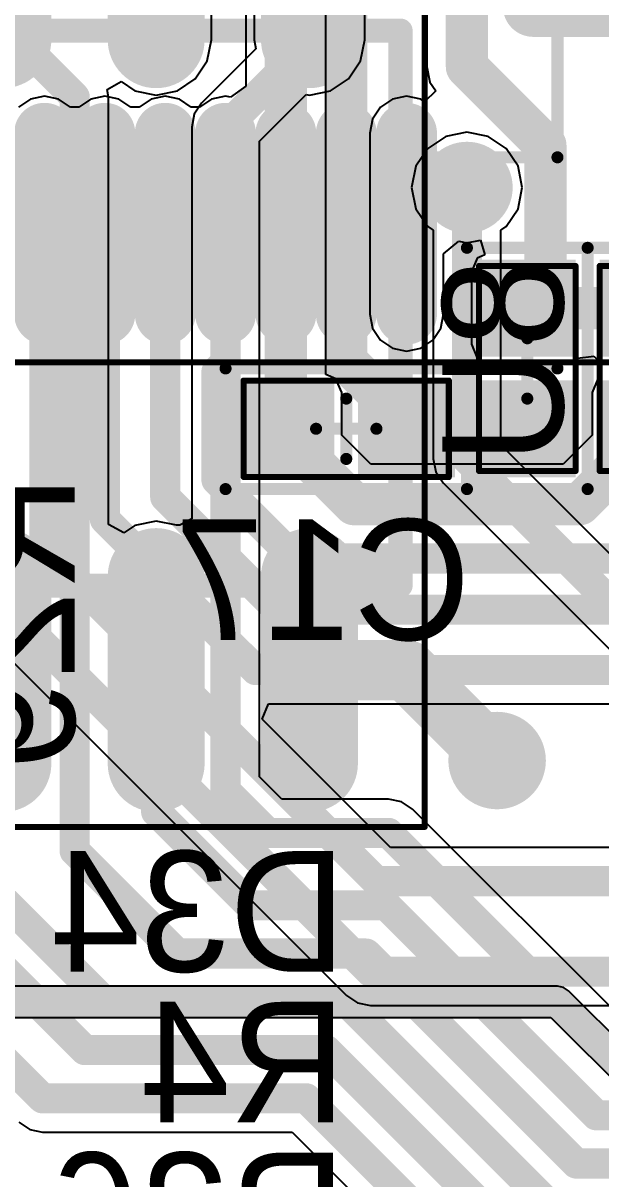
# Model space of a CAD drawing. Header units: millimetres. Extents: x 118 to 288, y 159 to 220.
# Drawn here: x 180.82 to 185.61, y 184.06 to 193.64 of the extents above; entities that cross this region are included whole.
import ezdxf

# ---------------------------------------------------------------- set-up
doc = ezdxf.new("R2010")
doc.units = ezdxf.units.MM
for name, color, linetype in [('BottomLayer', 5, 'Continuous'), ('BottomOverlay', 54, 'Continuous'), ('BottomPaste', 16, 'Continuous'), ('BottomSolder', 6, 'Continuous'), ('InternalPlane1', 76, 'Continuous'), ('InternalPlane2', 16, 'Continuous'), ('Mechanical1', 6, 'Continuous'), ('Mechanical15', 56, 'Continuous'), ('MultiLayer', 9, 'Continuous'), ('TopLayer', 1, 'Continuous'), ('TopOverlay', 2, 'Continuous'), ('TopPaste', 8, 'Continuous'), ('TopSolder', 216, 'Continuous'), ('ViaHoleLayer', 16, 'Continuous')]:
    doc.layers.add(name, color=color, linetype=linetype)

# ---------------------------------------------------------------- blocks, each defined once
blk = doc.blocks.new('SOIC16_10')
at = {"layer": 'Mechanical15', "const_width": 0.0499999}
for points in [[(-4.29999902, 5.39999936), (-4.29999902, -5.39999936)], [(-4.29999902, -5.39999936), (4.29999902, -5.39999936)]]:
    blk.add_lwpolyline(points, dxfattribs=at)
at = {"layer": 'Mechanical15', "const_width": 0.02499868}
blk.add_lwpolyline([(-4.31249836, -5.39999936, 1), (-4.28749968, -5.39999936, 1)], format="xyb", close=True, dxfattribs=at)
blk.add_lwpolyline([(-4.31249836, -5.39999936, 1), (-4.28749968, -5.39999936, 1)], format="xyb", close=True, dxfattribs=at)
at = {"layer": 'TopLayer', "const_width": 0.5999987999999999}
for points in [[(-3.7749988, -1.905), (-2.22499936, -1.905)], [(2.22499936, -1.905), (3.7749988, -1.905)], [(-3.7749988, -3.175), (-2.22499936, -3.175)], [(2.22499936, -3.175), (3.7749988, -3.175)], [(-3.7749988, -4.444999999999999), (-2.22499936, -4.444999999999999)], [(2.22499936, -4.444999999999999), (3.7749988, -4.444999999999999)]]:
    blk.add_lwpolyline(points, dxfattribs=at)
at = {"layer": 'TopLayer', "const_width": 0.2999994}
for points in [[(-3.9249985, -1.905, 1), (-3.6249991, -1.905, 1)], [(-2.37499906, -1.905, 1), (-2.07499966, -1.905, 1)], [(2.07499966, -1.905, 1), (2.37499906, -1.905, 1)], [(-3.9249985, -3.175, 1), (-3.6249991, -3.175, 1)], [(-2.37499906, -3.175, 1), (-2.07499966, -3.175, 1)], [(2.07499966, -3.175, 1), (2.37499906, -3.175, 1)], [(-3.9249985, -4.444999999999999, 1), (-3.6249991, -4.444999999999999, 1)], [(-2.37499906, -4.444999999999999, 1), (-2.07499966, -4.444999999999999, 1)], [(2.07499966, -4.444999999999999, 1), (2.37499906, -4.444999999999999, 1)]]:
    blk.add_lwpolyline(points, format="xyb", close=True, dxfattribs=at)
at = {"layer": 'TopOverlay', "const_width": 0.1999996}
for points in [[(-2.30000048, 5.19999976), (-2.30000048, -5.19999976)], [(2.30000048, 5.19999976), (2.30000048, -5.19999976)], [(-2.30000048, -5.19999976), (2.30000048, -5.19999976)]]:
    blk.add_lwpolyline(points, dxfattribs=at)
at = {"layer": 'TopOverlay', "const_width": 0.0999998}
for points in [[(-2.35000038, -5.19999976, 1), (-2.25000058, -5.19999976, 1)], [(-2.35000038, -5.19999976, 1), (-2.25000058, -5.19999976, 1)], [(2.25000058, -5.19999976, 1), (2.35000038, -5.19999976, 1)], [(2.25000058, -5.19999976, 1), (2.35000038, -5.19999976, 1)]]:
    blk.add_lwpolyline(points, format="xyb", close=True, dxfattribs=at)
at = {"layer": 'TopPaste', "const_width": 0.5999987999999999}
for points in [[(-3.7749988, -1.905), (-2.22499936, -1.905)], [(2.22499936, -1.905), (3.7749988, -1.905)], [(-3.7749988, -3.175), (-2.22499936, -3.175)], [(2.22499936, -3.175), (3.7749988, -3.175)], [(-3.7749988, -4.444999999999999), (-2.22499936, -4.444999999999999)], [(2.22499936, -4.444999999999999), (3.7749988, -4.444999999999999)]]:
    blk.add_lwpolyline(points, dxfattribs=at)
at = {"layer": 'TopPaste', "const_width": 0.2999994}
for points in [[(-3.9249985, -1.905, 1), (-3.6249991, -1.905, 1)], [(-2.37499906, -1.905, 1), (-2.07499966, -1.905, 1)], [(2.07499966, -1.905, 1), (2.37499906, -1.905, 1)], [(-3.9249985, -3.175, 1), (-3.6249991, -3.175, 1)], [(-2.37499906, -3.175, 1), (-2.07499966, -3.175, 1)], [(2.07499966, -3.175, 1), (2.37499906, -3.175, 1)], [(-3.9249985, -4.444999999999999, 1), (-3.6249991, -4.444999999999999, 1)], [(-2.37499906, -4.444999999999999, 1), (-2.07499966, -4.444999999999999, 1)], [(2.07499966, -4.444999999999999, 1), (2.37499906, -4.444999999999999, 1)]]:
    blk.add_lwpolyline(points, format="xyb", close=True, dxfattribs=at)
at = {"layer": 'TopSolder', "const_width": 0.8031988}
for points in [[(-3.7749988, -1.905), (-2.22499936, -1.905)], [(2.22499936, -1.905), (3.7749988, -1.905)], [(-3.7749988, -3.175), (-2.22499936, -3.175)], [(2.22499936, -3.175), (3.7749988, -3.175)], [(-3.7749988, -4.444999999999999), (-2.22499936, -4.444999999999999)], [(2.22499936, -4.444999999999999), (3.7749988, -4.444999999999999)]]:
    blk.add_lwpolyline(points, dxfattribs=at)
at = {"layer": 'TopSolder', "const_width": 0.4015994}
for points in [[(-3.9757985, -1.905, 1), (-3.5741991, -1.905, 1)], [(-2.42579906, -1.905, 1), (-2.02419966, -1.905, 1)], [(2.02419966, -1.905, 1), (2.42579906, -1.905, 1)], [(-3.9757985, -3.175, 1), (-3.5741991, -3.175, 1)], [(-2.42579906, -3.175, 1), (-2.02419966, -3.175, 1)], [(2.02419966, -3.175, 1), (2.42579906, -3.175, 1)], [(-3.9757985, -4.444999999999999, 1), (-3.5741991, -4.444999999999999, 1)], [(-2.42579906, -4.444999999999999, 1), (-2.02419966, -4.444999999999999, 1)], [(2.02419966, -4.444999999999999, 1), (2.42579906, -4.444999999999999, 1)]]:
    blk.add_lwpolyline(points, format="xyb", close=True, dxfattribs=at)
blk = doc.blocks.new('0402__B_31')
at = {"layer": 'BottomLayer'}
for points in [[(0.2999994, 0.7999984), (-0.2999994, 0.7999984), (0.2999994, 0.1999996), (-0.2999994, 0.1999996)], [(0.2999994, -0.20000214), (-0.2999994, -0.20000214), (0.2999994, -0.80000094), (-0.2999994, -0.80000094)]]:
    blk.add_solid(points, dxfattribs=at)
at = {"layer": 'BottomOverlay', "const_width": 0.0999998}
for points in [[(-0.499999, 1.00000054), (-0.499999, -1.00000054)], [(-0.499999, 1.00000054), (0.499999, 1.00000054)], [(0.499999, 1.00000054), (0.499999, -1.00000054)], [(-0.499999, -1.00000054), (0.499999, -1.00000054)]]:
    blk.add_lwpolyline(points, dxfattribs=at)
at = {"layer": 'BottomOverlay', "const_width": 0.0499999}
for points in [[(-0.52499768, 1.00000054, 1), (-0.47500032, 1.00000054, 1)], [(-0.52499768, 1.00000054, 1), (-0.47500032, 1.00000054, 1)], [(0.47500032, 1.00000054, 1), (0.52499768, 1.00000054, 1)], [(0.47500032, 1.00000054, 1), (0.52499768, 1.00000054, 1)], [(-0.52499768, -1.00000054, 1), (-0.47500032, -1.00000054, 1)], [(-0.52499768, -1.00000054, 1), (-0.47500032, -1.00000054, 1)], [(0.47500032, -1.00000054, 1), (0.52499768, -1.00000054, 1)], [(0.47500032, -1.00000054, 1), (0.52499768, -1.00000054, 1)]]:
    blk.add_lwpolyline(points, format="xyb", close=True, dxfattribs=at)
at = {"layer": 'BottomPaste'}
for points in [[(0.2999994, 0.7999984), (-0.2999994, 0.7999984), (0.2999994, 0.1999996), (-0.2999994, 0.1999996)], [(0.2999994, -0.20000214), (-0.2999994, -0.20000214), (0.2999994, -0.80000094), (-0.2999994, -0.80000094)]]:
    blk.add_solid(points, dxfattribs=at)
at = {"layer": 'BottomSolder'}
for points in [[(0.4015994, 0.9015983999999999), (-0.4015994, 0.9015983999999999), (0.4015994, 0.09839959999999999), (-0.4015994, 0.09839959999999999)], [(0.4015994, -0.09840214), (-0.4015994, -0.09840214), (0.4015994, -0.9016009399999999), (-0.4015994, -0.9016009399999999)]]:
    blk.add_solid(points, dxfattribs=at)
at = {"layer": 'Mechanical15'}
for points, const_width in [([(-0.3999992, 0.85000084), (0.3999992, 0.85000084)], 0.0499999), ([(-0.3999992, 0.85000084), (-0.3999992, -0.85000084)], 0.0499999), ([(0.3999992, 0.85000084), (0.3999992, -0.85000084)], 0.0499999), ([(0, 0.2499995), (0, -0.2499995)], 0.0999998), ([(-0.2499995, 0), (0.2499995, 0)], 0.0999998), ([(-0.3999992, -0.85000084), (0.3999992, -0.85000084)], 0.0499999)]:
    blk.add_lwpolyline(points, dxfattribs=dict(at, const_width=const_width))
for points, const_width in [([(-0.41249854, 0.85000084, 1), (-0.38749986, 0.85000084, 1)], 0.02499868), ([(-0.41249854, 0.85000084, 1), (-0.38749986, 0.85000084, 1)], 0.02499868), ([(0.38749986, 0.85000084, 1), (0.41249854, 0.85000084, 1)], 0.02499868), ([(0.38749986, 0.85000084, 1), (0.41249854, 0.85000084, 1)], 0.02499868), ([(-0.02499868, 0.2499995, 1), (0.02499868, 0.2499995, 1)], 0.0499999), ([(-0.27499818, 0, 1), (-0.22500082, 0, 1)], 0.0499999), ([(0.22500082, 0, 1), (0.27499818, 0, 1)], 0.0499999), ([(-0.02499868, -0.2499995, 1), (0.02499868, -0.2499995, 1)], 0.0499999), ([(-0.41249854, -0.85000084, 1), (-0.38749986, -0.85000084, 1)], 0.02499868), ([(-0.41249854, -0.85000084, 1), (-0.38749986, -0.85000084, 1)], 0.02499868), ([(0.38749986, -0.85000084, 1), (0.41249854, -0.85000084, 1)], 0.02499868), ([(0.38749986, -0.85000084, 1), (0.41249854, -0.85000084, 1)], 0.02499868)]:
    blk.add_lwpolyline(points, format="xyb", close=True, dxfattribs=dict(at, const_width=const_width))
blk = doc.blocks.new('0402__B_35')
at = {"layer": 'BottomLayer'}
for points in [[(0.2999994, 0.7999984), (-0.2999994, 0.7999984), (0.2999994, 0.1999996), (-0.2999994, 0.1999996)], [(0.2999994, -0.20000214), (-0.2999994, -0.20000214), (0.2999994, -0.80000094), (-0.2999994, -0.80000094)]]:
    blk.add_solid(points, dxfattribs=at)
at = {"layer": 'BottomOverlay', "const_width": 0.0999998}
for points in [[(-0.499999, -1.00000054), (-0.499999, 1.00000054)], [(-0.499999, 1.00000054), (0.499999, 1.00000054)], [(0.499999, -1.00000054), (0.499999, 1.00000054)], [(-0.499999, -1.00000054), (0.499999, -1.00000054)]]:
    blk.add_lwpolyline(points, dxfattribs=at)
at = {"layer": 'BottomOverlay', "const_width": 0.0499999}
for points in [[(-0.52499768, 1.00000054, 1), (-0.47500032, 1.00000054, 1)], [(-0.52499768, 1.00000054, 1), (-0.47500032, 1.00000054, 1)], [(0.47500032, 1.00000054, 1), (0.52499768, 1.00000054, 1)], [(0.47500032, 1.00000054, 1), (0.52499768, 1.00000054, 1)], [(-0.52499768, -1.00000054, 1), (-0.47500032, -1.00000054, 1)], [(-0.52499768, -1.00000054, 1), (-0.47500032, -1.00000054, 1)], [(0.47500032, -1.00000054, 1), (0.52499768, -1.00000054, 1)], [(0.47500032, -1.00000054, 1), (0.52499768, -1.00000054, 1)]]:
    blk.add_lwpolyline(points, format="xyb", close=True, dxfattribs=at)
at = {"layer": 'BottomPaste'}
for points in [[(0.2999994, 0.7999984), (-0.2999994, 0.7999984), (0.2999994, 0.1999996), (-0.2999994, 0.1999996)], [(0.2999994, -0.20000214), (-0.2999994, -0.20000214), (0.2999994, -0.80000094), (-0.2999994, -0.80000094)]]:
    blk.add_solid(points, dxfattribs=at)
at = {"layer": 'BottomSolder'}
for points in [[(0.4015994, 0.9015983999999999), (-0.4015994, 0.9015983999999999), (0.4015994, 0.09839959999999999), (-0.4015994, 0.09839959999999999)], [(0.4015994, -0.09840214), (-0.4015994, -0.09840214), (0.4015994, -0.9016009399999999), (-0.4015994, -0.9016009399999999)]]:
    blk.add_solid(points, dxfattribs=at)
at = {"layer": 'Mechanical15'}
for points, const_width in [([(-0.3999992, 0.85000084), (0.3999992, 0.85000084)], 0.0499999), ([(-0.3999992, -0.85000084), (-0.3999992, 0.85000084)], 0.0499999), ([(0.3999992, -0.85000084), (0.3999992, 0.85000084)], 0.0499999), ([(0, -0.2499995), (0, 0.2499995)], 0.0999998), ([(-0.2499995, 0), (0.2499995, 0)], 0.0999998), ([(-0.3999992, -0.85000084), (0.3999992, -0.85000084)], 0.0499999)]:
    blk.add_lwpolyline(points, dxfattribs=dict(at, const_width=const_width))
for points, const_width in [([(-0.41249854, 0.85000084, 1), (-0.38749986, 0.85000084, 1)], 0.02499868), ([(-0.41249854, 0.85000084, 1), (-0.38749986, 0.85000084, 1)], 0.02499868), ([(0.38749986, 0.85000084, 1), (0.41249854, 0.85000084, 1)], 0.02499868), ([(0.38749986, 0.85000084, 1), (0.41249854, 0.85000084, 1)], 0.02499868), ([(-0.02499868, 0.2499995, 1), (0.02499868, 0.2499995, 1)], 0.0499999), ([(-0.27499818, 0, 1), (-0.22500082, 0, 1)], 0.0499999), ([(0.22500082, 0, 1), (0.27499818, 0, 1)], 0.0499999), ([(-0.02499868, -0.2499995, 1), (0.02499868, -0.2499995, 1)], 0.0499999), ([(-0.41249854, -0.85000084, 1), (-0.38749986, -0.85000084, 1)], 0.02499868), ([(-0.41249854, -0.85000084, 1), (-0.38749986, -0.85000084, 1)], 0.02499868), ([(0.38749986, -0.85000084, 1), (0.41249854, -0.85000084, 1)], 0.02499868), ([(0.38749986, -0.85000084, 1), (0.41249854, -0.85000084, 1)], 0.02499868)]:
    blk.add_lwpolyline(points, format="xyb", close=True, dxfattribs=dict(at, const_width=const_width))
blk = doc.blocks.new('0402__B_66')
at = {"layer": 'BottomLayer'}
for points in [[(0.2999994, 0.7999984), (-0.2999994, 0.7999984), (0.2999994, 0.1999996), (-0.2999994, 0.1999996)], [(0.2999994, -0.20000214), (-0.2999994, -0.20000214), (0.2999994, -0.80000094), (-0.2999994, -0.80000094)]]:
    blk.add_solid(points, dxfattribs=at)
at = {"layer": 'BottomOverlay', "const_width": 0.0999998}
for points in [[(-0.499999, 1.00000054), (-0.499999, -1.00000054)], [(0.499999, 1.00000054), (-0.499999, 1.00000054)], [(0.499999, 1.00000054), (0.499999, -1.00000054)], [(0.499999, -1.00000054), (-0.499999, -1.00000054)]]:
    blk.add_lwpolyline(points, dxfattribs=at)
at = {"layer": 'BottomOverlay', "const_width": 0.0499999}
for points in [[(-0.52499768, 1.00000054, 1), (-0.47500032, 1.00000054, 1)], [(-0.52499768, 1.00000054, 1), (-0.47500032, 1.00000054, 1)], [(0.47500032, 1.00000054, 1), (0.52499768, 1.00000054, 1)], [(0.47500032, 1.00000054, 1), (0.52499768, 1.00000054, 1)], [(-0.52499768, -1.00000054, 1), (-0.47500032, -1.00000054, 1)], [(-0.52499768, -1.00000054, 1), (-0.47500032, -1.00000054, 1)], [(0.47500032, -1.00000054, 1), (0.52499768, -1.00000054, 1)], [(0.47500032, -1.00000054, 1), (0.52499768, -1.00000054, 1)]]:
    blk.add_lwpolyline(points, format="xyb", close=True, dxfattribs=at)
at = {"layer": 'BottomPaste'}
for points in [[(0.2999994, 0.7999984), (-0.2999994, 0.7999984), (0.2999994, 0.1999996), (-0.2999994, 0.1999996)], [(0.2999994, -0.20000214), (-0.2999994, -0.20000214), (0.2999994, -0.80000094), (-0.2999994, -0.80000094)]]:
    blk.add_solid(points, dxfattribs=at)
at = {"layer": 'BottomSolder'}
for points in [[(0.4015994, 0.9015983999999999), (-0.4015994, 0.9015983999999999), (0.4015994, 0.09839959999999999), (-0.4015994, 0.09839959999999999)], [(0.4015994, -0.09840214), (-0.4015994, -0.09840214), (0.4015994, -0.9016009399999999), (-0.4015994, -0.9016009399999999)]]:
    blk.add_solid(points, dxfattribs=at)
at = {"layer": 'Mechanical15'}
for points, const_width in [([(0.3999992, 0.85000084), (-0.3999992, 0.85000084)], 0.0499999), ([(-0.3999992, 0.85000084), (-0.3999992, -0.85000084)], 0.0499999), ([(0.3999992, 0.85000084), (0.3999992, -0.85000084)], 0.0499999), ([(0, 0.2499995), (0, -0.2499995)], 0.0999998), ([(0.2499995, 0), (-0.2499995, 0)], 0.0999998), ([(0.3999992, -0.85000084), (-0.3999992, -0.85000084)], 0.0499999)]:
    blk.add_lwpolyline(points, dxfattribs=dict(at, const_width=const_width))
for points, const_width in [([(-0.41249854, 0.85000084, 1), (-0.38749986, 0.85000084, 1)], 0.02499868), ([(-0.41249854, 0.85000084, 1), (-0.38749986, 0.85000084, 1)], 0.02499868), ([(0.38749986, 0.85000084, 1), (0.41249854, 0.85000084, 1)], 0.02499868), ([(0.38749986, 0.85000084, 1), (0.41249854, 0.85000084, 1)], 0.02499868), ([(-0.02499868, 0.2499995, 1), (0.02499868, 0.2499995, 1)], 0.0499999), ([(-0.27499818, 0, 1), (-0.22500082, 0, 1)], 0.0499999), ([(0.22500082, 0, 1), (0.27499818, 0, 1)], 0.0499999), ([(-0.02499868, -0.2499995, 1), (0.02499868, -0.2499995, 1)], 0.0499999), ([(-0.41249854, -0.85000084, 1), (-0.38749986, -0.85000084, 1)], 0.02499868), ([(-0.41249854, -0.85000084, 1), (-0.38749986, -0.85000084, 1)], 0.02499868), ([(0.38749986, -0.85000084, 1), (0.41249854, -0.85000084, 1)], 0.02499868), ([(0.38749986, -0.85000084, 1), (0.41249854, -0.85000084, 1)], 0.02499868)]:
    blk.add_lwpolyline(points, format="xyb", close=True, dxfattribs=dict(at, const_width=const_width))
blk = doc.blocks.new('LQFP64_B_98')
at = {"layer": 'BottomLayer', "const_width": 0.2999994}
for points in [[(-3.75000012, 6.29999756), (-3.75000012, 4.80000056)], [(-3.24999858, 6.29999756), (-3.24999858, 4.80000056)], [(-2.74999958, 6.29999756), (-2.74999958, 4.80000056)], [(-2.24999804, 6.29999756), (-2.24999804, 4.80000056)], [(-1.74999904, 6.29999756), (-1.74999904, 4.80000056)], [(-1.25000004, 6.29999756), (-1.25000004, 4.80000056)], [(-0.7499985, 6.29999756), (-0.7499985, 4.80000056)], [(-4.80000056, 3.74999758), (-6.29999756, 3.74999758)]]:
    blk.add_lwpolyline(points, dxfattribs=at)
at = {"layer": 'BottomLayer', "const_width": 0.1499997}
for points in [[(-3.8249987, 6.29999756, 1), (-3.67500154, 6.29999756, 1)], [(-3.32499716, 6.29999756, 1), (-3.175, 6.29999756, 1)], [(-2.82499816, 6.29999756, 1), (-2.675001, 6.29999756, 1)], [(-2.32499662, 6.29999756, 1), (-2.17499946, 6.29999756, 1)], [(-1.82499762, 6.29999756, 1), (-1.67500046, 6.29999756, 1)], [(-1.32499862, 6.29999756, 1), (-1.17500146, 6.29999756, 1)], [(-0.8249970799999999, 6.29999756, 1), (-0.67499992, 6.29999756, 1)], [(-3.8249987, 4.80000056, 1), (-3.67500154, 4.80000056, 1)], [(-3.32499716, 4.80000056, 1), (-3.175, 4.80000056, 1)], [(-2.82499816, 4.80000056, 1), (-2.675001, 4.80000056, 1)], [(-2.32499662, 4.80000056, 1), (-2.17499946, 4.80000056, 1)], [(-1.82499762, 4.80000056, 1), (-1.67500046, 4.80000056, 1)], [(-1.32499862, 4.80000056, 1), (-1.17500146, 4.80000056, 1)], [(-0.8249970799999999, 4.80000056, 1), (-0.67499992, 4.80000056, 1)], [(-4.87499914, 3.74999758, 1), (-4.72500198, 3.74999758, 1)]]:
    blk.add_lwpolyline(points, format="xyb", close=True, dxfattribs=at)
at = {"layer": 'BottomOverlay', "const_width": 0.0999998}
for points in [[(5.00000016, 5.00000016), (-5.00000016, 5.00000016)], [(-5.00000016, 5.00000016), (-5.00000016, -4.999997619999999)]]:
    blk.add_lwpolyline(points, dxfattribs=at)
at = {"layer": 'BottomOverlay', "const_width": 0.0499999}
blk.add_lwpolyline([(-5.024998839999999, 5.00000016, 1), (-4.97500148, 5.00000016, 1)], format="xyb", close=True, dxfattribs=at)
blk.add_lwpolyline([(-5.024998839999999, 5.00000016, 1), (-4.97500148, 5.00000016, 1)], format="xyb", close=True, dxfattribs=at)
at = {"layer": 'BottomPaste', "const_width": 0.2999994}
for points in [[(-3.75000012, 6.29999756), (-3.75000012, 4.80000056)], [(-3.24999858, 6.29999756), (-3.24999858, 4.80000056)], [(-2.74999958, 6.29999756), (-2.74999958, 4.80000056)], [(-2.24999804, 6.29999756), (-2.24999804, 4.80000056)], [(-1.74999904, 6.29999756), (-1.74999904, 4.80000056)], [(-1.25000004, 6.29999756), (-1.25000004, 4.80000056)], [(-0.7499985, 6.29999756), (-0.7499985, 4.80000056)], [(-4.80000056, 3.74999758), (-6.29999756, 3.74999758)]]:
    blk.add_lwpolyline(points, dxfattribs=at)
at = {"layer": 'BottomPaste', "const_width": 0.1499997}
for points in [[(-3.8249987, 6.29999756, 1), (-3.67500154, 6.29999756, 1)], [(-3.32499716, 6.29999756, 1), (-3.175, 6.29999756, 1)], [(-2.82499816, 6.29999756, 1), (-2.675001, 6.29999756, 1)], [(-2.32499662, 6.29999756, 1), (-2.17499946, 6.29999756, 1)], [(-1.82499762, 6.29999756, 1), (-1.67500046, 6.29999756, 1)], [(-1.32499862, 6.29999756, 1), (-1.17500146, 6.29999756, 1)], [(-0.8249970799999999, 6.29999756, 1), (-0.67499992, 6.29999756, 1)], [(-3.8249987, 4.80000056, 1), (-3.67500154, 4.80000056, 1)], [(-3.32499716, 4.80000056, 1), (-3.175, 4.80000056, 1)], [(-2.82499816, 4.80000056, 1), (-2.675001, 4.80000056, 1)], [(-2.32499662, 4.80000056, 1), (-2.17499946, 4.80000056, 1)], [(-1.82499762, 4.80000056, 1), (-1.67500046, 4.80000056, 1)], [(-1.32499862, 4.80000056, 1), (-1.17500146, 4.80000056, 1)], [(-0.8249970799999999, 4.80000056, 1), (-0.67499992, 4.80000056, 1)], [(-4.87499914, 3.74999758, 1), (-4.72500198, 3.74999758, 1)]]:
    blk.add_lwpolyline(points, format="xyb", close=True, dxfattribs=at)
at = {"layer": 'BottomSolder', "const_width": 0.5031994}
for points in [[(-3.75000012, 6.29999756), (-3.75000012, 4.80000056)], [(-3.24999858, 6.29999756), (-3.24999858, 4.80000056)], [(-2.74999958, 6.29999756), (-2.74999958, 4.80000056)], [(-2.24999804, 6.29999756), (-2.24999804, 4.80000056)], [(-1.74999904, 6.29999756), (-1.74999904, 4.80000056)], [(-1.25000004, 6.29999756), (-1.25000004, 4.80000056)], [(-0.7499985, 6.29999756), (-0.7499985, 4.80000056)], [(-4.80000056, 3.74999758), (-6.29999756, 3.74999758)]]:
    blk.add_lwpolyline(points, dxfattribs=at)
at = {"layer": 'BottomSolder', "const_width": 0.2515997}
for points in [[(-3.8757987, 6.29999756, 1), (-3.62420154, 6.29999756, 1)], [(-3.37579716, 6.29999756, 1), (-3.1242, 6.29999756, 1)], [(-2.87579816, 6.29999756, 1), (-2.624201, 6.29999756, 1)], [(-2.37579662, 6.29999756, 1), (-2.12419946, 6.29999756, 1)], [(-1.87579762, 6.29999756, 1), (-1.62420046, 6.29999756, 1)], [(-1.37579862, 6.29999756, 1), (-1.12420146, 6.29999756, 1)], [(-0.87579708, 6.29999756, 1), (-0.62419992, 6.29999756, 1)], [(-3.8757987, 4.80000056, 1), (-3.62420154, 4.80000056, 1)], [(-3.37579716, 4.80000056, 1), (-3.1242, 4.80000056, 1)], [(-2.87579816, 4.80000056, 1), (-2.624201, 4.80000056, 1)], [(-2.37579662, 4.80000056, 1), (-2.12419946, 4.80000056, 1)], [(-1.87579762, 4.80000056, 1), (-1.62420046, 4.80000056, 1)], [(-1.37579862, 4.80000056, 1), (-1.12420146, 4.80000056, 1)], [(-0.87579708, 4.80000056, 1), (-0.62419992, 4.80000056, 1)], [(-4.92579914, 3.74999758, 1), (-4.674201979999999, 3.74999758, 1)]]:
    blk.add_lwpolyline(points, format="xyb", close=True, dxfattribs=at)
at = {"layer": 'Mechanical1', "const_width": 0.0999998}
for points in [[(5.00000016, 4.999997619999999), (-5.00000016, 4.999997619999999)], [(-5.00000016, 4.999997619999999), (-5.00000016, -5.0000027)]]:
    blk.add_lwpolyline(points, dxfattribs=at)
at = {"layer": 'Mechanical1', "const_width": 0.0499999}
blk.add_lwpolyline([(-5.024998839999999, 4.999997619999999, 1), (-4.97500148, 4.999997619999999, 1)], format="xyb", close=True, dxfattribs=at)
blk.add_lwpolyline([(-5.024998839999999, 4.999997619999999, 1), (-4.97500148, 4.999997619999999, 1)], format="xyb", close=True, dxfattribs=at)
at = {"layer": 'Mechanical15', "const_width": 0.0499999}
blk.add_lwpolyline([(6.70000184, 6.6999993), (-6.6999993, 6.6999993)], dxfattribs=at)

msp = doc.modelspace()

# ---------------------------------------------------------------- linework, layer by layer
at = {"layer": 'BottomLayer'}
for p, q in [((182.6686339, 196.77499888), (182.6686339, 193.11424166)), ((183.33136562, 191.97500086), (183.33136562, 196.6377449)), ((184.16863598, 194.89675524), (184.16863598, 193.27499826)), ((184.16863598, 193.27499826), (184.19386072, 193.14818876)), ((184.19386072, 193.14818876), (184.24115044, 193.07741674)), ((182.6686339, 193.11424166), (182.54163136, 193.02259338)), ((184.24115044, 193.07741674), (184.14958852, 192.98585482)), ((180.88294532, 193.00759214), (180.7837126, 192.94128798)), ((180.99999868, 193.03087632), (180.88294532, 193.00759214)), ((181.11705204, 193.00759214), (180.99999868, 193.03087632)), ((181.21628476, 192.94128798), (181.11705204, 193.00759214)), ((181.38294686, 193.00759214), (181.28371414, 192.94128798)), ((181.50000022, 193.03087632), (181.38294686, 193.00759214)), ((181.61705358, 193.00759214), (181.50000022, 193.03087632)), ((181.7162863, 192.94128798), (181.61705358, 193.00759214)), ((181.88294586, 193.00759214), (181.78371314, 192.94128798)), ((181.99999922, 193.03087632), (181.88294586, 193.00759214)), ((182.11705258, 193.00759214), (181.99999922, 193.03087632)), ((182.2162853, 192.94128798), (182.11705258, 193.00759214)), ((182.38294486, 193.00759214), (182.28371214, 192.94128798)), ((182.49999822, 193.03087632), (182.38294486, 193.00759214)), ((182.54163136, 193.02259338), (182.49999822, 193.03087632)), ((183.88294694, 193.00759214), (183.78371168, 192.94128798)), ((184.0000003, 193.03087632), (183.88294694, 193.00759214)), ((184.11705366, 193.00759214), (184.0000003, 193.03087632)), ((184.14958852, 192.98585482), (184.11705366, 193.00759214)), ((181.28371414, 192.94128798), (181.21628476, 192.94128798)), ((181.78371314, 192.94128798), (181.7162863, 192.94128798)), ((182.28371214, 192.94128798), (182.2162853, 192.94128798)), ((183.78371168, 192.94128798), (183.71740752, 192.84205272)), ((183.71740752, 192.84205272), (183.69412334, 192.72499936)), ((183.69412334, 192.72499936), (183.69412334, 192.27500026)), ((183.69412334, 192.27500026), (183.69412334, 191.22500236)), ((183.33136562, 190.72436582), (183.33136562, 191.97500086)), ((184.30587726, 191.7253087), (184.4328798, 191.8295376)), ((184.4328798, 191.8295376), (184.50000184, 191.81618482)), ((184.50000184, 191.81618482), (184.61243494, 191.83854952)), ((184.61243494, 191.83854952), (184.64948084, 191.71642886)), ((184.30587726, 191.22500236), (184.30587726, 191.7253087)), ((184.64948084, 191.71642886), (184.58519598, 191.68980204)), ((184.58519598, 191.68980204), (184.5376421, 191.57499658)), ((184.5376421, 191.57499658), (184.5376421, 190.97499778)), ((183.69412334, 191.22500236), (183.71740752, 191.107949)), ((184.28259308, 191.107949), (184.30587726, 191.22500236)), ((183.71740752, 191.107949), (183.78371168, 191.00871374)), ((184.21628892, 191.00871374), (184.28259308, 191.107949)), ((183.78371168, 191.00871374), (183.88294694, 190.94240958)), ((183.88294694, 190.94240958), (184.0000003, 190.9191254)), ((184.0000003, 190.9191254), (184.11705366, 190.94240958)), ((184.11705366, 190.94240958), (184.21628892, 191.00871374)), ((184.5376421, 190.97499778), (184.58519598, 190.86019232)), ((184.58519598, 190.86019232), (184.70000144, 190.81263844)), ((185.30000024, 190.81263844), (185.41480316, 190.86018978)), ((185.41480316, 190.86018978), (185.55063728, 190.87714682)), ((185.55063728, 190.87714682), (185.60356326, 190.82360108)), ((184.70000144, 190.81263844), (185.30000024, 190.81263844)), ((185.60356326, 190.82360108), (185.58710152, 190.69059398)), ((183.41480716, 190.68980404), (183.33136562, 190.72436582)), ((183.46236104, 190.57499858), (183.41480716, 190.68980404)), ((185.58519652, 190.68980404), (185.53764264, 190.57499858)), ((185.58710152, 190.69059398), (185.58519652, 190.68980404)), ((183.46236104, 190.22164394), (183.46236104, 190.57499858)), ((185.53764264, 190.57499858), (185.53764264, 190.22164394)), ((183.7026425, 189.98136502), (183.46236104, 190.22164394)), ((185.53764264, 190.22164394), (185.29736626, 189.98136502)), ((185.29736626, 189.98136502), (183.7026425, 189.98136502)), ((180.48238732, 188.59608966), (183.50173866, 185.57673832)), ((182.80391176, 187.86761258), (182.8565177, 187.99461258)), ((182.8565177, 187.99461258), (188.75000096, 187.99461258)), ((183.86613976, 186.80538458), (182.80391176, 187.86761258)), ((186.39613724, 186.80538458), (183.86613976, 186.80538458)), ((183.50173866, 185.57673832), (183.59270114, 185.51595866)), ((183.59270114, 185.51595866), (183.7000009, 185.49461504)), ((183.7000009, 185.49461504), (186.39613724, 185.49461504))]:
    msp.add_line(p, q, dxfattribs=at)
for points, const_width in [([(182.99999976, 191.97500086), (182.99999976, 196.77499888)], 0.3499993), ([(184.50000184, 193.27499826), (184.50000184, 194.89675524)], 0.3499993), ([(183.49999876, 191.97500086), (183.49999876, 194.60385514)], 0.3499993), ([(184.50000184, 193.27499826), (185.15000054, 192.62499956)], 0.3499993), ([(185.15000054, 191.42499688), (185.15000054, 192.62499956)], 0.3499993), ([(184.0000003, 192.27500026), (184.50000184, 192.27500026)], 0.2999994), ([(184.0000003, 191.97500086), (184.0000003, 192.27500026)], 0.2999994), ([(180.99999868, 189.27500118), (180.99999868, 191.97500086)], 0.2499995), ([(181.50000276, 189.5249956), (181.50000276, 191.97500086)], 0.2499995), ([(181.99999922, 189.70931832), (181.99999922, 191.9750034)], 0.2499995), ([(182.49999822, 191.9750034), (182.50000076, 191.97500086)], 0.2499995), ([(182.50000076, 190.82500062), (182.50000076, 191.97500086)], 0.2499995), ([(182.99999976, 190.27500172), (182.99999976, 191.97500086)], 0.3499993), ([(183.49999876, 190.8346196), (183.49999876, 191.97500086)], 0.3499993), ([(185.00000084, 191.27499718), (185.15000054, 191.42499688)], 0.3499993), ([(185.00000084, 191.27499718), (185.99999884, 191.27499718)], 0.3499993), ([(182.42500218, 190.75000204), (182.50000076, 190.82500062)], 0.2499995), ([(183.49999876, 190.8346196), (184.00000284, 190.33461552)], 0.3499993), ([(182.42500218, 189.84999876), (182.42500218, 190.75000204)], 0.2499995), ([(184.00000284, 190.27499918), (184.00000284, 190.33461552)], 0.3499993), ([(182.99999976, 190.27500172), (183.0000023, 190.27499918)], 0.3499993), ([(183.0000023, 190.21538284), (183.0000023, 190.27499918)], 0.3499993), ([(183.0000023, 190.21538284), (183.56538598, 189.64999916)], 0.3499993), ([(184.00000538, 190.27499664), (185.00000084, 190.27499664)], 0.3499993), ([(185.43462024, 189.64999916), (186.00000138, 190.2153803)], 0.3499993), ([(182.42500218, 189.84999876), (183.07500088, 189.20000006)], 0.2499995), ([(181.99999922, 189.70931832), (182.9343179, 188.77499964)], 0.2499995), ([(183.56538598, 189.64999916), (185.43462024, 189.64999916)], 0.3499993), ([(181.50000276, 189.5249956), (182.75000026, 188.2749981)], 0.2499995), ([(180.99999868, 189.27500118), (183.7500008, 186.52499906)], 0.2499995), ([(183.07500088, 189.20000006), (188.49068474, 189.20000006)], 0.2499995), ([(180.49999968, 188.97500178), (183.7000009, 185.77500056)], 0.2499995), ([(182.9343179, 188.77499964), (188.63136772, 188.77499964)], 0.2499995), ([(182.75000026, 188.2749981), (188.75000096, 188.2749981)], 0.2499995), ([(183.7500008, 186.52499906), (186.74999988, 186.52499906)], 0.2499995), ([(183.7000009, 185.77500056), (186.74999988, 185.77500056)], 0.2499995)]:
    msp.add_lwpolyline(points, dxfattribs=dict(at, const_width=const_width))
for points, const_width in [([(184.41250138, 193.27499826, 1), (184.5875023, 193.27499826, 1)], 0.17499838), ([(184.41250138, 193.27499826, 1), (184.5875023, 193.27499826, 1)], 0.17499838), ([(185.06250008, 192.62499956, 1), (185.237501, 192.62499956, 1)], 0.17499838), ([(185.06250008, 192.62499956, 1), (185.237501, 192.62499956, 1)], 0.17499838), ([(184.35000214, 192.27500026, 1), (184.65000154, 192.27500026, 1)], 0.2999994), ([(183.92500172, 192.27500026, 1), (184.07499888, 192.27500026, 1)], 0.1499997), ([(183.92500172, 192.27500026, 1), (184.07499888, 192.27500026, 1)], 0.1499997), ([(184.42500326, 192.27500026, 1), (184.57500042, 192.27500026, 1)], 0.1499997), ([(180.93749944, 191.97500086, 1), (181.06249792, 191.97500086, 1)], 0.12499848), ([(181.43750352, 191.97500086, 1), (181.562502, 191.97500086, 1)], 0.12499848), ([(181.93749998, 191.9750034, 1), (182.06249846, 191.9750034, 1)], 0.12499848), ([(182.43749898, 191.9750034, 1), (182.56249746, 191.9750034, 1)], 0.12499848), ([(182.43750152, 191.97500086, 1), (182.5625, 191.97500086, 1)], 0.12499848), ([(182.43750152, 191.97500086, 1), (182.5625, 191.97500086, 1)], 0.12499848), ([(182.9124993, 191.97500086, 1), (183.08750022, 191.97500086, 1)], 0.17499838), ([(182.9124993, 191.97500086, 1), (183.08750022, 191.97500086, 1)], 0.17499838), ([(183.4124983, 191.97500086, 1), (183.58749922, 191.97500086, 1)], 0.17499838), ([(183.4124983, 191.97500086, 1), (183.58749922, 191.97500086, 1)], 0.17499838), ([(183.92500172, 191.97500086, 1), (184.07499888, 191.97500086, 1)], 0.1499997), ([(185.06250008, 191.42499688, 1), (185.237501, 191.42499688, 1)], 0.17499838), ([(185.06250008, 191.42499688, 1), (185.237501, 191.42499688, 1)], 0.17499838), ([(184.91250038, 191.27499718, 1), (185.0875013, 191.27499718, 1)], 0.17499838), ([(184.91250038, 191.27499718, 1), (185.0875013, 191.27499718, 1)], 0.17499838), ([(182.43750152, 190.82500062, 1), (182.5625, 190.82500062, 1)], 0.12499848), ([(182.43750152, 190.82500062, 1), (182.5625, 190.82500062, 1)], 0.12499848), ([(183.4124983, 190.8346196, 1), (183.58749922, 190.8346196, 1)], 0.17499838), ([(183.4124983, 190.8346196, 1), (183.58749922, 190.8346196, 1)], 0.17499838), ([(182.36250294, 190.75000204, 1), (182.48750142, 190.75000204, 1)], 0.12499848), ([(182.36250294, 190.75000204, 1), (182.48750142, 190.75000204, 1)], 0.12499848), ([(183.91250238, 190.33461552, 1), (184.0875033, 190.33461552, 1)], 0.17499838), ([(183.91250238, 190.33461552, 1), (184.0875033, 190.33461552, 1)], 0.17499838), ([(182.9124993, 190.27500172, 1), (183.08750022, 190.27500172, 1)], 0.17499838), ([(182.9124993, 190.27500172, 1), (183.08750022, 190.27500172, 1)], 0.17499838), ([(182.91250184, 190.27499918, 1), (183.08750276, 190.27499918, 1)], 0.17499838), ([(182.91250184, 190.27499918, 1), (183.08750276, 190.27499918, 1)], 0.17499838), ([(182.91250184, 190.21538284, 1), (183.08750276, 190.21538284, 1)], 0.17499838), ([(182.91250184, 190.21538284, 1), (183.08750276, 190.21538284, 1)], 0.17499838), ([(183.91250238, 190.27499918, 1), (184.0875033, 190.27499918, 1)], 0.17499838), ([(183.91250492, 190.27499664, 1), (184.08750584, 190.27499664, 1)], 0.17499838), ([(184.91250038, 190.27499664, 1), (185.0875013, 190.27499664, 1)], 0.17499838), ([(182.36250294, 189.84999876, 1), (182.48750142, 189.84999876, 1)], 0.12499848), ([(182.36250294, 189.84999876, 1), (182.48750142, 189.84999876, 1)], 0.12499848), ([(181.93749998, 189.70931832, 1), (182.06249846, 189.70931832, 1)], 0.12499848), ([(181.93749998, 189.70931832, 1), (182.06249846, 189.70931832, 1)], 0.12499848), ([(183.47788552, 189.64999916, 1), (183.65288644, 189.64999916, 1)], 0.17499838), ([(183.47788552, 189.64999916, 1), (183.65288644, 189.64999916, 1)], 0.17499838), ([(185.34711978, 189.64999916, 1), (185.5221207, 189.64999916, 1)], 0.17499838), ([(185.34711978, 189.64999916, 1), (185.5221207, 189.64999916, 1)], 0.17499838), ([(181.43750352, 189.5249956, 1), (181.562502, 189.5249956, 1)], 0.12499848), ([(181.43750352, 189.5249956, 1), (181.562502, 189.5249956, 1)], 0.12499848), ([(180.93749944, 189.27500118, 1), (181.06249792, 189.27500118, 1)], 0.12499848), ([(180.93749944, 189.27500118, 1), (181.06249792, 189.27500118, 1)], 0.12499848), ([(183.01250164, 189.20000006, 1), (183.13750012, 189.20000006, 1)], 0.12499848), ([(183.01250164, 189.20000006, 1), (183.13750012, 189.20000006, 1)], 0.12499848), ([(182.87181866, 188.77499964, 1), (182.99681714, 188.77499964, 1)], 0.12499848), ([(182.87181866, 188.77499964, 1), (182.99681714, 188.77499964, 1)], 0.12499848), ([(182.68750102, 188.2749981, 1), (182.8124995, 188.2749981, 1)], 0.12499848), ([(182.68750102, 188.2749981, 1), (182.8124995, 188.2749981, 1)], 0.12499848), ([(184.57500042, 187.5249996, 1), (184.92500226, 187.5249996, 1)], 0.3499993), ([(183.68750156, 186.52499906, 1), (183.81250004, 186.52499906, 1)], 0.12499848), ([(183.68750156, 186.52499906, 1), (183.81250004, 186.52499906, 1)], 0.12499848), ([(183.63750166, 185.77500056, 1), (183.76250014, 185.77500056, 1)], 0.12499848), ([(183.63750166, 185.77500056, 1), (183.76250014, 185.77500056, 1)], 0.12499848)]:
    msp.add_lwpolyline(points, format="xyb", close=True, dxfattribs=dict(at, const_width=const_width))
at = {"layer": 'InternalPlane1', "const_width": 0.37899848}
msp.add_lwpolyline([(184.3105026, 192.27500026, 1), (184.68950108, 192.27500026, 1)], format="xyb", close=True, dxfattribs=at)
at = {"layer": 'InternalPlane2'}
for p, q in [((185.25000288, 185.65448772), (176.50000006, 185.65448772)), ((185.29955574, 185.64462998), (185.25000288, 185.65448772)), ((185.3415648, 185.61656044), (185.29955574, 185.64462998)), ((186.55363756, 184.40448768), (185.3415648, 185.61656044)), ((176.55363724, 185.39550932), (185.19636824, 185.39550932)), ((185.19636824, 185.39550932), (186.408441, 184.18343656))]:
    msp.add_line(p, q, dxfattribs=at)
for points, const_width in [([(184.3105026, 192.27500026, 1), (184.68950108, 192.27500026, 1)], 0.37899848), ([(184.54800276, 187.5249996, 1), (184.95199992, 187.5249996, 1)], 0.4039997), ([(185.18650288, 185.52499852, 1), (185.31350288, 185.52499852, 1)], 0.127), ([(185.18650288, 185.52499852, 1), (185.31350288, 185.52499852, 1)], 0.127)]:
    msp.add_lwpolyline(points, format="xyb", close=True, dxfattribs=dict(at, const_width=const_width))
at = {"layer": 'InternalPlane2', "const_width": 0.254}
for points in [[(176.50000006, 185.52499852), (185.25000288, 185.52499852)], [(185.25000288, 185.52499852), (186.50000292, 184.27499848)]]:
    msp.add_lwpolyline(points, dxfattribs=at)
at = {"layer": 'MultiLayer'}
for points, const_width in [([(184.35000214, 192.27500026, 1), (184.65000154, 192.27500026, 1)], 0.2999994), ([(184.57500042, 187.5249996, 1), (184.92500226, 187.5249996, 1)], 0.3499993)]:
    msp.add_lwpolyline(points, format="xyb", close=True, dxfattribs=dict(at, const_width=const_width))
at = {"layer": 'TopLayer'}
for p, q in [((182.38381608, 193.49999908), (182.38381608, 195.04999852)), ((182.7361852, 195.04999852), (182.7361852, 193.49999908)), ((183.65381608, 193.49999908), (183.65381608, 195.04999852)), ((182.75149632, 193.4230193), (182.30173852, 192.9732615)), ((182.34889108, 193.32441904), (182.38381608, 193.49999908)), ((182.7361852, 193.49999908), (182.75149632, 193.4230193)), ((183.61889108, 193.32441904), (183.65381608, 193.49999908)), ((182.2494323, 193.17556742), (182.34889108, 193.32441904)), ((183.5194323, 193.17556742), (183.61889108, 193.32441904)), ((181.51780816, 193.0882346), (181.63442464, 193.15294618)), ((181.63442464, 193.15294618), (181.7494206, 193.07610864)), ((182.10058068, 193.07610864), (182.2494323, 193.17556742)), ((183.37058068, 193.07610864), (183.5194323, 193.17556742)), ((181.53038624, 193.02499876), (181.51780816, 193.0882346)), ((181.7494206, 193.07610864), (181.92500064, 193.04118364)), ((181.92500064, 193.04118364), (182.10058068, 193.07610864)), ((182.78038628, 192.6588603), (183.16806648, 193.0465405)), ((183.16806648, 193.0465405), (183.19500064, 193.04118364)), ((183.19500064, 193.04118364), (183.37058068, 193.07610864)), ((181.53038624, 189.48028144), (181.53038624, 193.02499876)), ((182.30173852, 192.9732615), (182.24095886, 192.88229902)), ((182.24095886, 192.88229902), (182.21961524, 192.77499926)), ((182.21961524, 192.77499926), (182.21961524, 189.52906214)), ((182.78038628, 187.39113906), (182.78038628, 192.6588603)), ((184.3244218, 192.6988907), (184.17557018, 192.59943192)), ((184.50000184, 192.7338157), (184.3244218, 192.6988907)), ((184.67558188, 192.6988907), (184.50000184, 192.7338157)), ((184.8244335, 192.59943192), (184.67558188, 192.6988907)), ((184.17557018, 192.59943192), (184.0761114, 192.4505803)), ((184.92389228, 192.4505803), (184.8244335, 192.59943192)), ((184.0761114, 192.4505803), (184.0411864, 192.27500026)), ((184.95881728, 192.27500026), (184.92389228, 192.4505803)), ((184.0411864, 192.27500026), (184.0761114, 192.09942022)), ((184.92389228, 192.09942022), (184.95881728, 192.27500026)), ((184.0761114, 192.09942022), (184.17557018, 191.9505686)), ((184.8244335, 191.9505686), (184.92389228, 192.09942022)), ((184.17557018, 191.9505686), (184.21961632, 191.92113762)), ((184.21961632, 191.92113762), (184.21961632, 190.02499968)), ((184.78038736, 191.92113762), (184.8244335, 191.9505686)), ((184.78038736, 190.14113864), (184.78038736, 191.92113762)), ((188.36614092, 186.55538508), (184.78038736, 190.14113864)), ((184.21961632, 190.02499968), (184.24095994, 189.91769992)), ((184.24095994, 189.91769992), (184.3017396, 189.82673744)), ((184.3017396, 189.82673744), (187.1185996, 187.00987744)), ((181.92500064, 189.5088158), (181.7494206, 189.4738908)), ((182.09261524, 189.47547576), (181.92500064, 189.5088158)), ((182.21961524, 189.52906214), (182.11993294, 189.47578056)), ((181.65738624, 189.4123974), (181.53038624, 189.48028144)), ((181.7494206, 189.4738908), (181.65738624, 189.4123974)), ((182.11993294, 189.47578056), (182.09261524, 189.47547576)), ((182.96614156, 187.20538378), (182.78038628, 187.39113906)), ((183.8500006, 187.20538378), (182.96614156, 187.20538378)), ((183.95730036, 187.18404016), (183.8500006, 187.20538378)), ((184.04826284, 187.1232605), (183.95730036, 187.18404016)), ((185.90674782, 185.26477552), (184.04826284, 187.1232605)), ((180.78605448, 184.52673788), (180.87701696, 184.46595822)), ((180.87701696, 184.46595822), (180.98431672, 184.4446146)), ((180.98431672, 184.4446146), (183.05249394, 184.4446146)), ((183.05249394, 184.4446146), (186.67037088, 180.82673766))]:
    msp.add_line(p, q, dxfattribs=at)
for points, const_width in [([(183.19500064, 193.46999914), (183.19500064, 194.2749988)], 0.2499995), ([(180.65500064, 193.61999884), (181.25000072, 193.02499876)], 0.2499995), ([(182.50000076, 192.77499926), (183.19500064, 193.46999914)], 0.2499995), ([(181.25000072, 186.77499856), (181.25000072, 193.02499876)], 0.2499995), ([(182.50000076, 187.2750001), (182.50000076, 192.77499926)], 0.2499995), ([(184.50000184, 190.02499968), (184.50000184, 192.27500026)], 0.2499995), ([(184.50000184, 190.02499968), (188.25000196, 186.27499956)], 0.2499995), ([(183.19500064, 188.27500064), (184.0000003, 188.27500064)], 0.499999), ([(184.0000003, 188.27500064), (184.75000134, 187.5249996)], 0.499999), ([(181.92500064, 187.09999918), (181.92500064, 188.27500064)], 0.2499995), ([(179.38500064, 187.64000064), (181.50000276, 185.52499852)], 0.2499995), ([(182.50000076, 187.2750001), (182.8500026, 186.92499826)], 0.2499995), ([(181.92500064, 187.09999918), (182.7000029, 186.32499692)], 0.2499995), ([(179.53431962, 186.92499826), (181.33431856, 185.12499932)], 0.2499995), ([(182.8500026, 186.92499826), (183.8500006, 186.92499826)], 0.2499995), ([(183.8500006, 186.92499826), (185.79060886, 184.98439)], 0.2499995), ([(181.25000072, 186.77499856), (182.10000156, 185.92499772)], 0.2499995), ([(179.18431778, 186.52499906), (180.98431672, 184.72500012)], 0.2499995), ([(182.7000029, 186.32499692), (183.8313697, 186.32499692)], 0.2499995), ([(183.8313697, 186.32499692), (185.57197582, 184.5843908)], 0.2499995), ([(182.10000156, 185.92499772), (183.6656855, 185.92499772)], 0.2499995), ([(183.6656855, 185.92499772), (185.40629162, 184.1843916)], 0.2499995), ([(181.50000276, 185.52499852), (183.5000013, 185.52499852)], 0.2499995), ([(183.5000013, 185.52499852), (185.24060742, 183.7843924)], 0.2499995), ([(181.33431856, 185.12499932), (183.3343171, 185.12499932)], 0.2499995), ([(183.3343171, 185.12499932), (186.72492754, 181.73438888)], 0.2499995), ([(180.98431672, 184.72500012), (183.1686329, 184.72500012)], 0.2499995), ([(183.1686329, 184.72500012), (186.86863312, 181.0249999)], 0.2499995), ([(185.57197582, 184.5843908), (201.69061008, 184.5843908)], 0.2499995), ([(185.40629162, 184.1843916), (200.42000048, 184.1843916)], 0.2499995)]:
    msp.add_lwpolyline(points, dxfattribs=dict(at, const_width=const_width))
for points, const_width in [([(183.1325014, 193.46999914, 1), (183.25749988, 193.46999914, 1)], 0.12499848), ([(183.1325014, 193.46999914, 1), (183.25749988, 193.46999914, 1)], 0.12499848), ([(181.18750148, 193.02499876, 1), (181.31249996, 193.02499876, 1)], 0.12499848), ([(181.18750148, 193.02499876, 1), (181.31249996, 193.02499876, 1)], 0.12499848), ([(182.43750152, 192.77499926, 1), (182.5625, 192.77499926, 1)], 0.12499848), ([(182.43750152, 192.77499926, 1), (182.5625, 192.77499926, 1)], 0.12499848), ([(184.35000214, 192.27500026, 1), (184.65000154, 192.27500026, 1)], 0.2999994), ([(184.4375026, 192.27500026, 1), (184.56250108, 192.27500026, 1)], 0.12499848), ([(184.4375026, 190.02499968, 1), (184.56250108, 190.02499968, 1)], 0.12499848), ([(184.4375026, 190.02499968, 1), (184.56250108, 190.02499968, 1)], 0.12499848), ([(183.07000216, 188.27500064, 1), (183.31999912, 188.27500064, 1)], 0.2499995), ([(183.87500182, 188.27500064, 1), (184.12499878, 188.27500064, 1)], 0.2499995), ([(183.87500182, 188.27500064, 1), (184.12499878, 188.27500064, 1)], 0.2499995), ([(181.8625014, 188.27500064, 1), (181.98749988, 188.27500064, 1)], 0.12499848), ([(184.57500042, 187.5249996, 1), (184.92500226, 187.5249996, 1)], 0.3499993), ([(184.62500286, 187.5249996, 1), (184.87499982, 187.5249996, 1)], 0.2499995), ([(182.43750152, 187.2750001, 1), (182.5625, 187.2750001, 1)], 0.12499848), ([(182.43750152, 187.2750001, 1), (182.5625, 187.2750001, 1)], 0.12499848), ([(181.8625014, 187.09999918, 1), (181.98749988, 187.09999918, 1)], 0.12499848), ([(181.8625014, 187.09999918, 1), (181.98749988, 187.09999918, 1)], 0.12499848), ([(182.78750336, 186.92499826, 1), (182.91250184, 186.92499826, 1)], 0.12499848), ([(182.78750336, 186.92499826, 1), (182.91250184, 186.92499826, 1)], 0.12499848), ([(183.78750136, 186.92499826, 1), (183.91249984, 186.92499826, 1)], 0.12499848), ([(183.78750136, 186.92499826, 1), (183.91249984, 186.92499826, 1)], 0.12499848), ([(181.18750148, 186.77499856, 1), (181.31249996, 186.77499856, 1)], 0.12499848), ([(181.18750148, 186.77499856, 1), (181.31249996, 186.77499856, 1)], 0.12499848), ([(182.63750366, 186.32499692, 1), (182.76250214, 186.32499692, 1)], 0.12499848), ([(182.63750366, 186.32499692, 1), (182.76250214, 186.32499692, 1)], 0.12499848), ([(183.76887046, 186.32499692, 1), (183.89386894, 186.32499692, 1)], 0.12499848), ([(183.76887046, 186.32499692, 1), (183.89386894, 186.32499692, 1)], 0.12499848), ([(182.03750232, 185.92499772, 1), (182.1625008, 185.92499772, 1)], 0.12499848), ([(182.03750232, 185.92499772, 1), (182.1625008, 185.92499772, 1)], 0.12499848), ([(183.60318626, 185.92499772, 1), (183.72818474, 185.92499772, 1)], 0.12499848), ([(183.60318626, 185.92499772, 1), (183.72818474, 185.92499772, 1)], 0.12499848), ([(181.43750352, 185.52499852, 1), (181.562502, 185.52499852, 1)], 0.12499848), ([(181.43750352, 185.52499852, 1), (181.562502, 185.52499852, 1)], 0.12499848), ([(183.43750206, 185.52499852, 1), (183.56250054, 185.52499852, 1)], 0.12499848), ([(183.43750206, 185.52499852, 1), (183.56250054, 185.52499852, 1)], 0.12499848), ([(181.27181932, 185.12499932, 1), (181.3968178, 185.12499932, 1)], 0.12499848), ([(181.27181932, 185.12499932, 1), (181.3968178, 185.12499932, 1)], 0.12499848), ([(183.27181786, 185.12499932, 1), (183.39681634, 185.12499932, 1)], 0.12499848), ([(183.27181786, 185.12499932, 1), (183.39681634, 185.12499932, 1)], 0.12499848), ([(180.92181748, 184.72500012, 1), (181.04681596, 184.72500012, 1)], 0.12499848), ([(180.92181748, 184.72500012, 1), (181.04681596, 184.72500012, 1)], 0.12499848), ([(183.10613366, 184.72500012, 1), (183.23113214, 184.72500012, 1)], 0.12499848), ([(183.10613366, 184.72500012, 1), (183.23113214, 184.72500012, 1)], 0.12499848), ([(185.50947658, 184.5843908, 1), (185.63447506, 184.5843908, 1)], 0.12499848), ([(185.50947658, 184.5843908, 1), (185.63447506, 184.5843908, 1)], 0.12499848), ([(185.34379238, 184.1843916, 1), (185.46879086, 184.1843916, 1)], 0.12499848), ([(185.34379238, 184.1843916, 1), (185.46879086, 184.1843916, 1)], 0.12499848)]:
    msp.add_lwpolyline(points, format="xyb", close=True, dxfattribs=dict(at, const_width=const_width))
at = {"layer": 'ViaHoleLayer'}
for points, const_width in [([(184.4375026, 192.27500026, 1), (184.56250108, 192.27500026, 1)], 0.12499848), ([(184.67500276, 187.5249996, 1), (184.82499992, 187.5249996, 1)], 0.1499997)]:
    msp.add_lwpolyline(points, format="xyb", close=True, dxfattribs=dict(at, const_width=const_width))

# ---------------------------------------------------------------- block references
for name, p, rotation in [('LQFP64_B_98', (180.25000018, 197.52499992), 180), ('SOIC16_10', (178.75000064, 191.27499972), 90), ('0402__B_35', (185.00000084, 190.77499818), 360), ('0402__B_66', (186.00000138, 190.77499818), 180), ('0402__B_31', (183.5000013, 190.27499918), 90)]:
    msp.add_blockref(name, p, dxfattribs=dict(rotation=rotation))

# ---------------------------------------------------------------- texts
at = {"layer": 'BottomOverlay', "text_generation_flag": 2}
msp.add_text('R29', height=1.00000054, rotation=90, dxfattribs=at).set_placement((181.25000072, 189.89999866))
for s, p in [('C17', (184.52999162, 188.52500014)), ('D34', (183.5000013, 185.77500056)), ('R4', (183.5000013, 184.52500052)), ('R26', (183.5000013, 183.27500048))]:
    msp.add_text(s, height=1.00000054, dxfattribs=at).set_placement(p)
at = {"layer": 'TopOverlay'}
msp.add_text('U8', height=1.00000054, rotation=90, dxfattribs=at).set_placement((185.29736626, 189.98136502))

doc.saveas('drawing.dxf')
